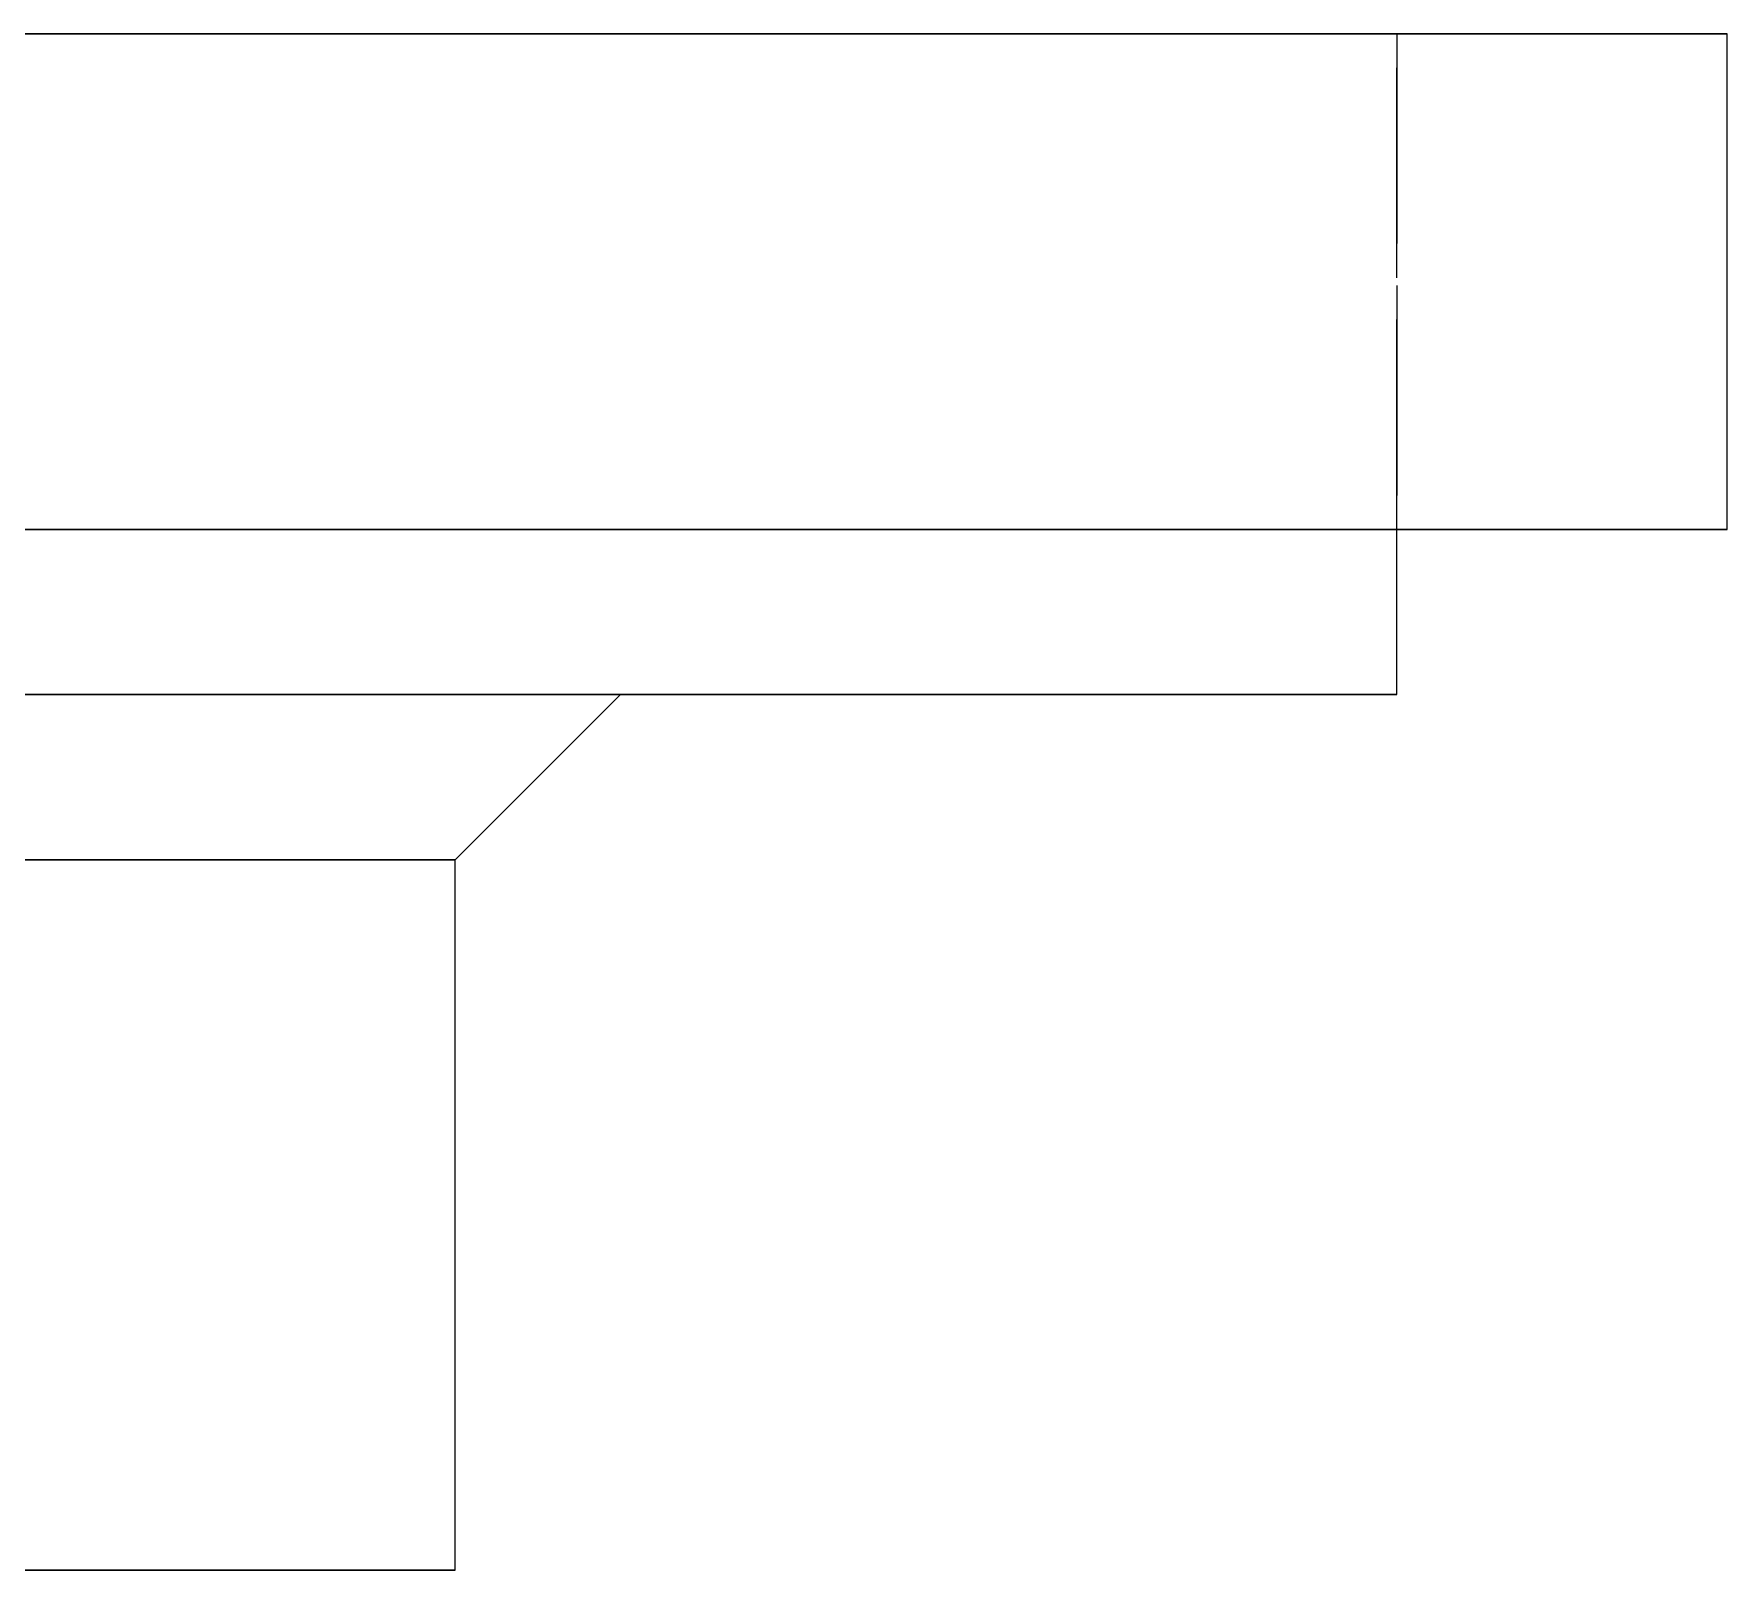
# Model space of a CAD drawing. Header units: millimetres. Extents: x -28 to 118, y -9 to 142.
# Drawn here: x 94.85 to 105.1, y 47.5 to 56.8 of the extents above; entities that cross this region are included whole.
import ezdxf

# ---------------------------------------------------------------- set-up
doc = ezdxf.new("R2010")
doc.units = ezdxf.units.MM
doc.linetypes.add('DASHED', pattern=[1.524, 1.27, -0.254])
doc.layers.add('HIDDEN', color=8, linetype='DASHED')
doc.layers.add('VISIBLE', color=7, linetype='CONTINUOUS')

msp = doc.modelspace()

# ---------------------------------------------------------------- linework, layer by layer
at = {"layer": 'HIDDEN'}
for points in [[(103.1, 56.8), (102.4746, 56.8), (101.84921, 56.8), (101.22381, 56.8), (100.59841, 56.8), (99.97302, 56.8), (99.34762, 56.8), (98.72222, 56.8), (98.09683, 56.8), (97.47143, 56.8), (96.84603, 56.8), (96.22063, 56.8), (95.59524, 56.8), (94.96984, 56.8), (94.34444, 56.8)], [(103.1, 56.8), (102.4746, 56.8), (101.84921, 56.8), (101.22381, 56.8), (100.59841, 56.8), (99.97302, 56.8), (99.34762, 56.8), (98.72222, 56.8), (98.09683, 56.8), (97.47143, 56.8), (96.84603, 56.8), (96.22063, 56.8), (95.59524, 56.8), (94.96984, 56.8), (94.34444, 56.8)], [(94.65714, 56.8), (94.96984, 56.8), (95.28254, 56.8), (95.59524, 56.8), (95.90794, 56.8), (96.22063, 56.8), (96.53333, 56.8), (96.84603, 56.8), (97.15873, 56.8), (97.47143, 56.8), (97.78413, 56.8), (98.09683, 56.8), (98.40952, 56.8), (98.72222, 56.8), (99.03492, 56.8), (99.34762, 56.8), (99.66032, 56.8), (99.97302, 56.8), (100.28571, 56.8), (100.59841, 56.8), (100.91111, 56.8), (101.22381, 56.8), (101.53651, 56.8), (101.84921, 56.8), (102.1619, 56.8), (102.4746, 56.8), (102.7873, 56.8), (103.1, 56.8)], [(94.65714, 56.8), (94.96984, 56.8), (95.28254, 56.8), (95.59524, 56.8), (95.90794, 56.8), (96.22063, 56.8), (96.53333, 56.8), (96.84603, 56.8), (97.15873, 56.8), (97.47143, 56.8), (97.78413, 56.8), (98.09683, 56.8), (98.40952, 56.8), (98.72222, 56.8), (99.03492, 56.8), (99.34762, 56.8), (99.66032, 56.8), (99.97302, 56.8), (100.28571, 56.8), (100.59841, 56.8), (100.91111, 56.8), (101.22381, 56.8), (101.53651, 56.8), (101.84921, 56.8), (102.1619, 56.8), (102.4746, 56.8), (102.7873, 56.8), (103.1, 56.8)], [(105.1, 56.8), (104.41111, 56.8), (103.72222, 56.8), (103.03333, 56.8), (102.34444, 56.8), (101.65556, 56.8), (100.96667, 56.8), (100.27778, 56.8), (99.58889, 56.8), (98.9, 56.8), (98.21111, 56.8), (97.52222, 56.8), (96.83333, 56.8), (96.14444, 56.8), (95.45556, 56.8), (94.76667, 56.8)], [(103.1, 53.8), (103.1, 56.8)], [(103.1, 56.8), (103.1, 53.8)], [(103.1, 53.8), (102.4746, 53.8), (101.84921, 53.8), (101.22381, 53.8), (100.59841, 53.8), (99.97302, 53.8), (99.34762, 53.8), (98.72222, 53.8), (98.09683, 53.8), (97.47143, 53.8), (96.84603, 53.8), (96.22063, 53.8), (95.59524, 53.8), (94.96984, 53.8), (94.34444, 53.8)], [(94.65714, 53.8), (94.96984, 53.8), (95.28254, 53.8), (95.59524, 53.8), (95.90794, 53.8), (96.22063, 53.8), (96.53333, 53.8), (96.84603, 53.8), (97.15873, 53.8), (97.47143, 53.8), (97.78413, 53.8), (98.09683, 53.8), (98.40952, 53.8), (98.72222, 53.8), (99.03492, 53.8), (99.34762, 53.8), (99.66032, 53.8), (99.97302, 53.8), (100.28571, 53.8), (100.59841, 53.8), (100.91111, 53.8), (101.22381, 53.8), (101.53651, 53.8), (101.84921, 53.8), (102.1619, 53.8), (102.4746, 53.8), (102.7873, 53.8), (103.1, 53.8)], [(105.1, 53.8), (104.41111, 53.8), (103.72222, 53.8), (103.03333, 53.8), (102.34444, 53.8), (101.65556, 53.8), (100.96667, 53.8), (100.27778, 53.8), (99.58889, 53.8), (98.9, 53.8), (98.21111, 53.8), (97.52222, 53.8), (96.83333, 53.8), (96.14444, 53.8), (95.45556, 53.8), (94.76667, 53.8)], [(103.1, 52.8), (102.4746, 52.8), (101.84921, 52.8), (101.22381, 52.8), (100.59841, 52.8), (99.97302, 52.8), (99.34762, 52.8), (98.72222, 52.8), (98.09683, 52.8), (97.47143, 52.8), (96.84603, 52.8), (96.22063, 52.8), (95.59524, 52.8), (94.96984, 52.8), (94.34444, 52.8)], [(98.4, 52.8), (97.92381, 52.8), (97.44762, 52.8), (96.97143, 52.8), (96.49524, 52.8), (96.01905, 52.8), (95.54286, 52.8), (95.06667, 52.8), (94.59048, 52.8)], [(94.82857, 52.8), (95.06667, 52.8), (95.30476, 52.8), (95.54286, 52.8), (95.78095, 52.8), (96.01905, 52.8), (96.25714, 52.8), (96.49524, 52.8), (96.73333, 52.8), (96.97143, 52.8), (97.20952, 52.8), (97.44762, 52.8), (97.68571, 52.8), (97.92381, 52.8), (98.1619, 52.8), (98.4, 52.8)], [(97.4, 51.8), (96.95556, 51.8), (96.51111, 51.8), (96.06667, 51.8), (95.62222, 51.8), (95.17778, 51.8), (94.73333, 51.8)], [(97.4, 47.5), (96.95556, 47.5), (96.51111, 47.5), (96.06667, 47.5), (95.62222, 47.5), (95.17778, 47.5), (94.73333, 47.5)]]:
    msp.add_lwpolyline(points, dxfattribs=at)
at = {"layer": 'VISIBLE'}
for points in [[(94.76667, 56.8), (95.11111, 56.8), (95.45556, 56.8), (95.8, 56.8), (96.14444, 56.8), (96.48889, 56.8), (96.83333, 56.8), (97.17778, 56.8), (97.52222, 56.8), (97.86667, 56.8), (98.21111, 56.8), (98.55556, 56.8), (98.9, 56.8), (99.24444, 56.8), (99.58889, 56.8), (99.93333, 56.8), (100.27778, 56.8), (100.62222, 56.8), (100.96667, 56.8), (101.31111, 56.8), (101.65556, 56.8), (102, 56.8), (102.34444, 56.8), (102.68889, 56.8), (103.03333, 56.8), (103.37778, 56.8), (103.72222, 56.8), (104.06667, 56.8), (104.41111, 56.8), (104.75556, 56.8), (105.1, 56.8)], [(105.1, 53.8), (105.1, 56.8)], [(94.76667, 53.8), (95.11111, 53.8), (95.45556, 53.8), (95.8, 53.8), (96.14444, 53.8), (96.48889, 53.8), (96.83333, 53.8), (97.17778, 53.8), (97.52222, 53.8), (97.86667, 53.8), (98.21111, 53.8), (98.55556, 53.8), (98.9, 53.8), (99.24444, 53.8), (99.58889, 53.8), (99.93333, 53.8), (100.27778, 53.8), (100.62222, 53.8), (100.96667, 53.8), (101.31111, 53.8), (101.65556, 53.8), (102, 53.8), (102.34444, 53.8), (102.68889, 53.8), (103.03333, 53.8), (103.37778, 53.8), (103.72222, 53.8), (104.06667, 53.8), (104.41111, 53.8), (104.75556, 53.8), (105.1, 53.8)], [(103.1, 52.8), (103.1, 53.8)], [(94.65714, 52.8), (94.96984, 52.8), (95.28254, 52.8), (95.59524, 52.8), (95.90794, 52.8), (96.22063, 52.8), (96.53333, 52.8), (96.84603, 52.8), (97.15873, 52.8), (97.47143, 52.8), (97.78413, 52.8), (98.09683, 52.8), (98.40952, 52.8), (98.72222, 52.8), (99.03492, 52.8), (99.34762, 52.8), (99.66032, 52.8), (99.97302, 52.8), (100.28571, 52.8), (100.59841, 52.8), (100.91111, 52.8), (101.22381, 52.8), (101.53651, 52.8), (101.84921, 52.8), (102.1619, 52.8), (102.4746, 52.8), (102.7873, 52.8), (103.1, 52.8)], [(97.4, 51.8), (98.4, 52.8)], [(94.73333, 51.8), (94.95556, 51.8), (95.17778, 51.8), (95.4, 51.8), (95.62222, 51.8), (95.84444, 51.8), (96.06667, 51.8), (96.28889, 51.8), (96.51111, 51.8), (96.73333, 51.8), (96.95556, 51.8), (97.17778, 51.8), (97.4, 51.8)], [(97.4, 47.5), (97.4, 51.8)], [(94.73333, 47.5), (94.95556, 47.5), (95.17778, 47.5), (95.4, 47.5), (95.62222, 47.5), (95.84444, 47.5), (96.06667, 47.5), (96.28889, 47.5), (96.51111, 47.5), (96.73333, 47.5), (96.95556, 47.5), (97.17778, 47.5), (97.4, 47.5)]]:
    msp.add_lwpolyline(points, dxfattribs=at)

doc.saveas('drawing.dxf')
